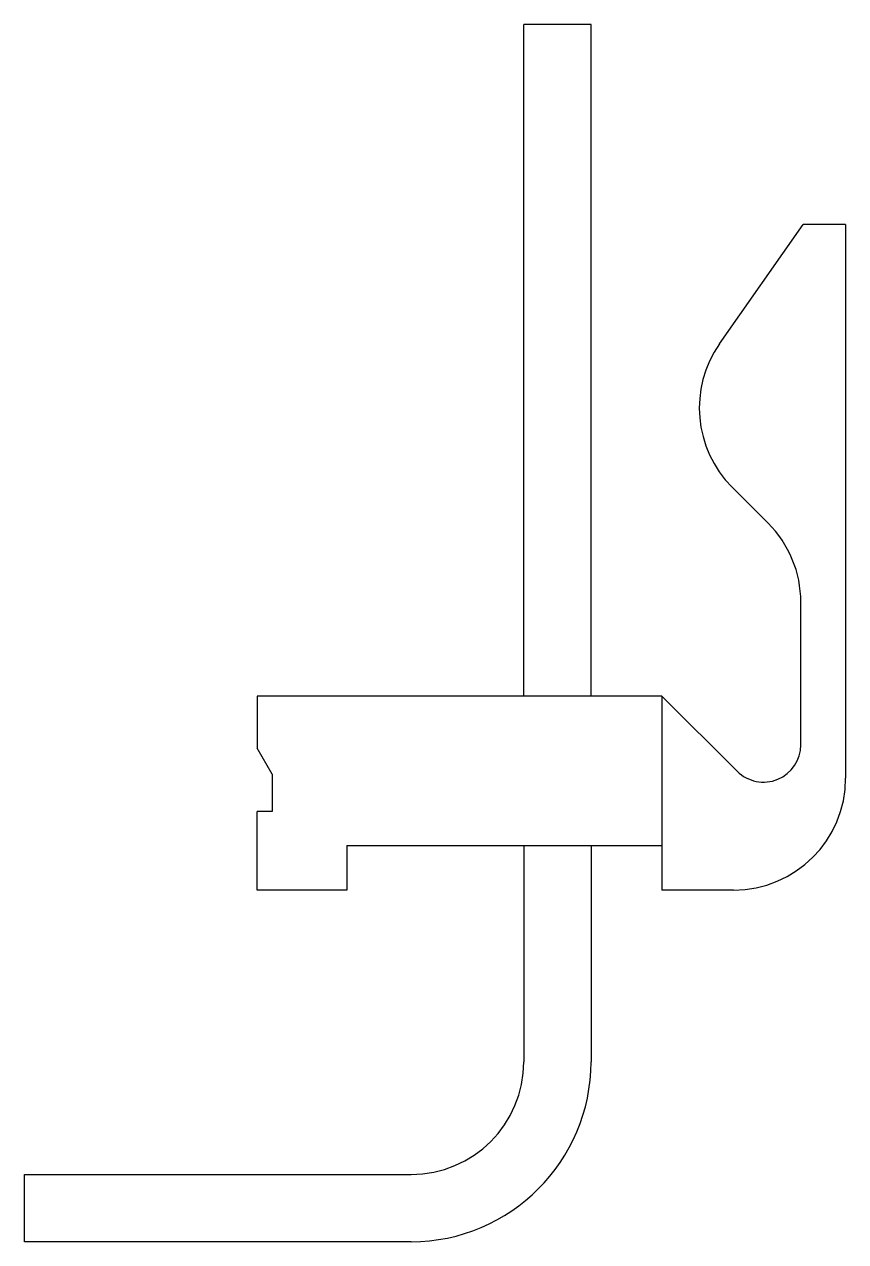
# Model space of a CAD drawing. Header units: millimetres. Extents: x -7.4 to 6.6, y -8 to 12.7.
import ezdxf

# ---------------------------------------------------------------- set-up
doc = ezdxf.new("R2010")
doc.units = ezdxf.units.MM

msp = doc.modelspace()

# ---------------------------------------------------------------- linework, layer by layer
at = {"color": 7, "linetype": 'Continuous', "lineweight": 25}
for p, q in [((1.092, 1.27), (1.092, 12.7)), ((2.235, 12.7), (1.092, 12.7)), ((2.235, 1.27), (2.235, 12.7)), ((4.421, 7.265), (5.844, 9.296)), ((6.566, 9.296), (5.844, 9.296)), ((6.566, 9.296), (6.566, -0.127)), ((4.635, 4.825), (5.246, 4.214)), ((5.804, 0.441), (5.804, 2.867)), ((-3.442, 1.27), (-3.442, 0.381)), ((3.442, 1.27), (-3.442, 1.27)), ((3.442, 1.27), (3.442, -2.032)), ((4.72, -0.008), (3.442, 1.27)), ((-3.188, -0.059), (-3.442, 0.381)), ((-3.188, -0.059), (-3.188, -0.694)), ((-3.442, -2.032), (-3.442, -0.694)), ((-3.188, -0.694), (-3.442, -0.694)), ((-1.918, -1.27), (3.442, -1.27)), ((-1.918, -1.27), (-1.918, -2.032)), ((1.092, -1.27), (1.092, -4.953)), ((2.235, -1.27), (2.235, -4.953)), ((-1.918, -2.032), (-3.442, -2.032)), ((4.661, -2.032), (3.442, -2.032)), ((-7.404, -8.014), (-7.404, -6.871)), ((-7.404, -6.871), (-0.826, -6.871)), ((-0.826, -8.014), (-7.404, -8.014))]:
    msp.add_line(p, q, dxfattribs=at)
for centre, radius, start, end in [((5.982, 6.172), 1.905, 145, 225), ((3.899, 2.867), 1.905, 360, 45), ((5.169, 0.441), 0.635, 225, 0), ((4.661, -0.127), 1.905, 270, 0), ((-0.826, -4.953), 3.061, 270, 0), ((-0.826, -4.953), 1.918, 270, 0)]:
    msp.add_arc(centre, radius, start, end, dxfattribs=at)

doc.saveas('drawing.dxf')
